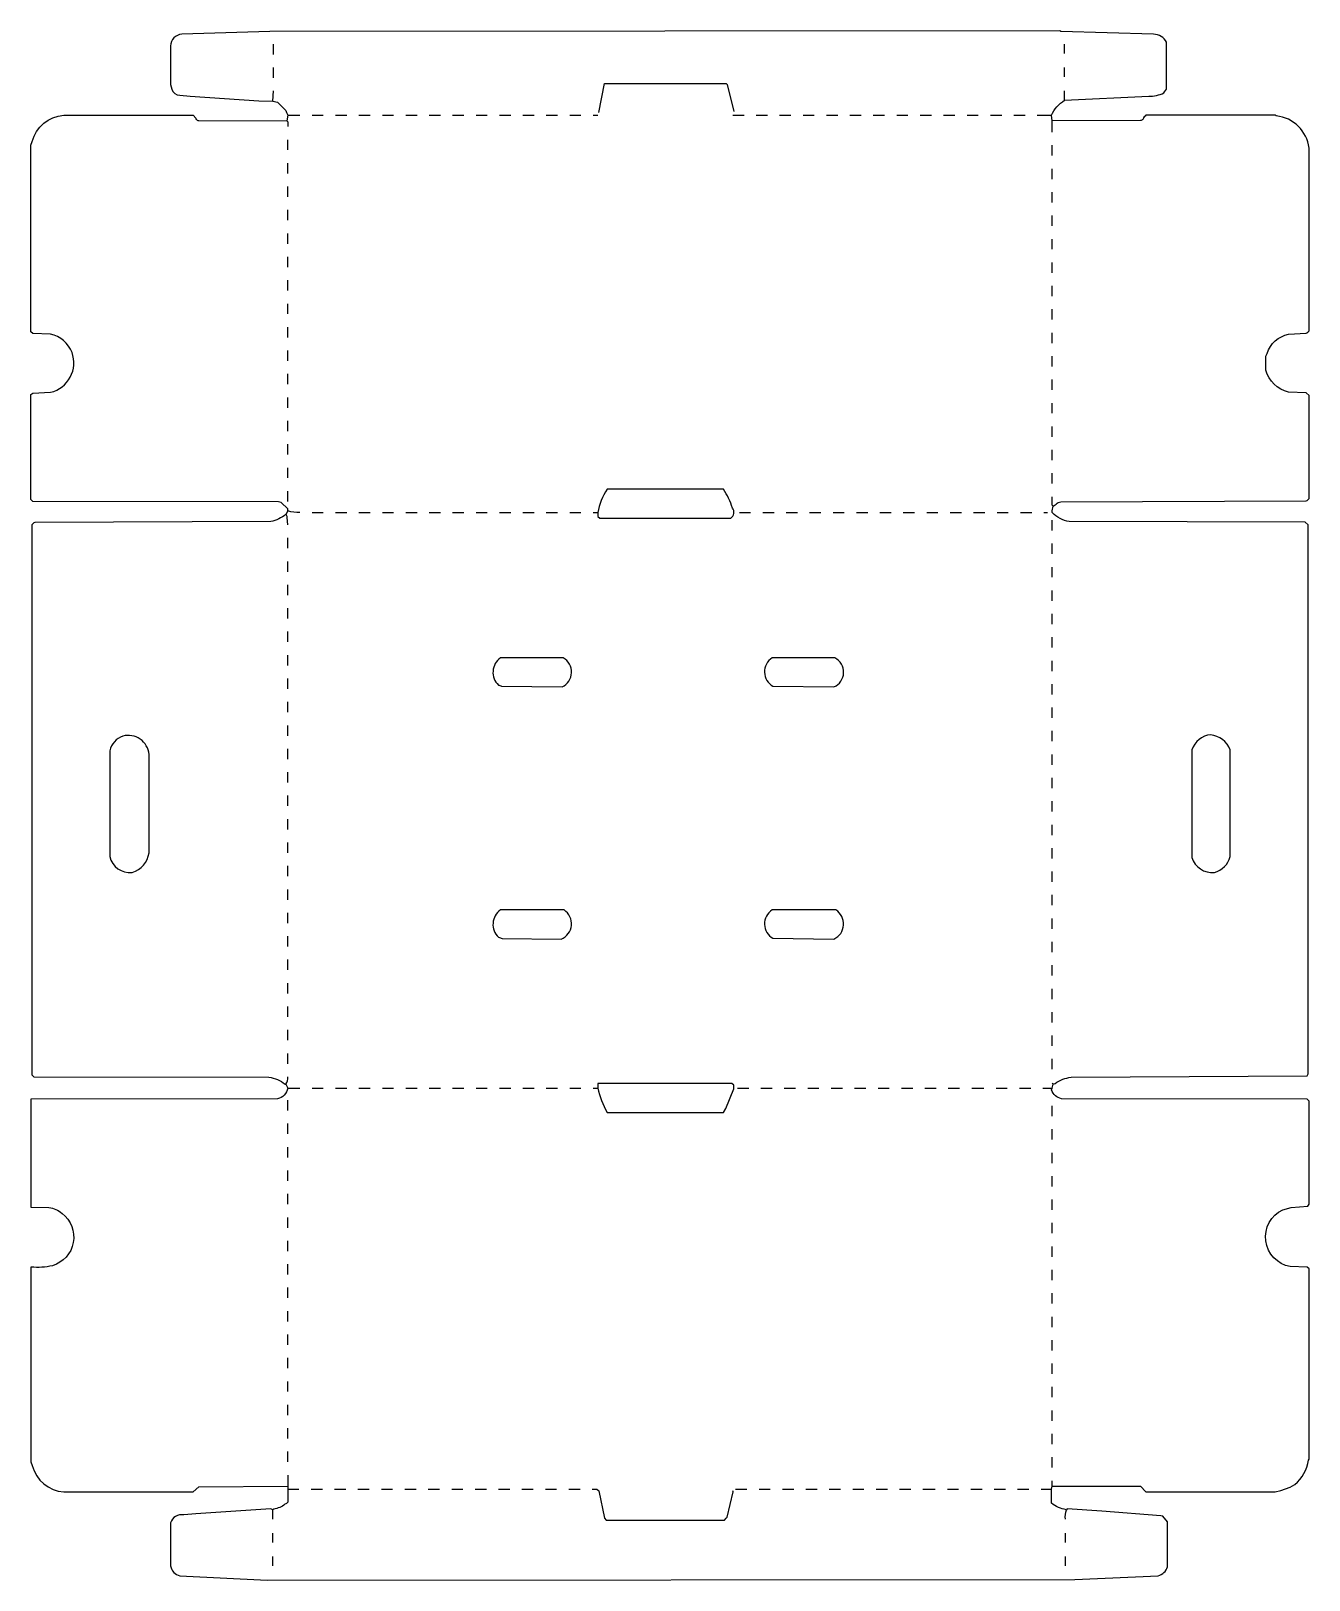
# Model space of a CAD drawing. Extents: x 70 to 1434, y 86 to 1739.
import ezdxf

# ---------------------------------------------------------------- set-up
doc = ezdxf.new("R2010")
doc.units = 0
doc.layers.get('0').update_dxf_attribs({"linetype": 'CONTINUOUS'})

msp = doc.modelspace()

# ---------------------------------------------------------------- linework, layer by layer
at = {"color": 250, "linetype": 'CONTINUOUS'}
for points in [[(1160, 1631), (1160, 1643), (1159, 1649, -0.150294), (1173, 1665), (1262.970817, 1669.466926, 0.13024), (1279, 1673), (1279.8, 1674.1), (1282, 1677), (1282, 1727, 0.274936), (1267.986507, 1735.514264), (1169.015593, 1738.483368), (1168, 1739), (324.984407, 1738.483368), (231.015593, 1735.516632, 0.389365), (219, 1723), (219, 1682), (220.384615, 1677.076923, 0.362837), (229.037931, 1670.455172), (239.962069, 1669.544828), (313.029183, 1664.466926), (328, 1664), (333, 1663), (342, 1654), (342.8, 1651.9), (344, 1649), (343, 1643), (344, 1642), (344, 1637)], [(357, 1225, -0.098264), (344, 1227), (344, 1229), (337, 1236), (333.998106, 1236.501908), (72, 1237), (70, 1239), (70, 1351), (72.023691, 1352.526185), (90.976309, 1353.473815, 0.450043), (113.8, 1395.9, 0.250528), (90.976309, 1415.526185), (72, 1416), (70, 1418), (70, 1617), (71.352941, 1620.911765, -0.329072), (105, 1649), (243, 1649), (246, 1646), (246, 1645, 0.215037), (249.005207, 1643.494682), (343, 1643)], [(1161, 1232), (1164, 1234, -0.199426), (1169.001894, 1236.501908), (1430.998106, 1237.498092, 0.11369), (1434, 1240), (1434, 1350), (1431, 1353), (1412.023691, 1353.473815, -0.271692), (1388, 1377), (1388, 1392), (1389.3, 1394.9, -0.263576), (1412.023691, 1415.526185), (1430.976309, 1416.473815, 0.110847), (1434, 1419), (1434, 1614, 0.351163), (1399.067568, 1648.405405), (1398, 1649), (1260, 1649, 0.150174), (1257, 1645, -0.215037), (1253.994793, 1643.494682), (1160, 1643)], [(817, 1219, 0.419396), (818.647059, 1229.911765, 0.071909), (809, 1250), (685, 1250, 0.103141), (675, 1225), (675, 1221), (677, 1219), (817, 1219)], [(1161, 615), (1163, 616, -0.126423), (1180.001968, 622.501984), (1431.992064, 623.999937), (1432.3, 624.9), (1433, 626), (1433, 1212), (1430, 1215), (1178.001968, 1215.498016, -0.162462), (1160, 1225, -0.097115), (1161, 1232), (1160, 1233), (1160, 1242)], [(344, 1227), (342, 1223, -0.11235), (325.998032, 1215.498016), (74.001968, 1214.501984, 0.113682), (71, 1212), (71, 625), (73, 623), (323.998024, 622.501992, -0.12781), (341.18, 615.24), (342, 615), (344, 611, -0.324842), (332.998113, 599.498099), (70, 599), (70, 484), (89.076923, 483.384615, -0.155609), (103.18, 477.24, -0.61326), (92.923077, 421.384615, -0.081178), (70, 420), (70, 212), (71.352941, 208.088235, 0.318551), (105, 180), (243, 180), (249.005154, 185.505262), (344, 186)], [(344, 1212), (343.560976, 1219.95122, 0.129758), (342, 1223)], [(637, 1039, 0.606241), (638, 1070), (571, 1070, 0.475286), (569, 1041), (569.846154, 1040.769231), (572.028934, 1039.969286), (637, 1039)], [(927, 1039, 0.632669), (928, 1070), (861, 1070, 0.567773), (861.9, 1039.8), (927, 1039)], [(178, 841, 0.296919), (196, 862), (196, 967, 0.464942), (168.067568, 986.594595, 0.247233), (154, 971), (154, 858, 0.372), (178, 841)], [(1333, 841, 0.261631), (1350, 858), (1350, 972, 0.273366), (1329, 988, 0.296772), (1309, 972), (1309, 857, 0.354506), (1333, 841)], [(636, 770, 0.596363), (639, 801), (571, 801, 0.475286), (569, 772), (569.9, 771.8), (573.007689, 770.492067), (636, 770)], [(927, 770, 0.594935), (929, 801), (861, 801, 0.570784), (861.9, 770.8), (927, 770)], [(342, 615, 0.217143), (344, 623)], [(809, 585), (811.7, 589.1), (820, 610), (820, 614), (818, 616), (675, 616), (675, 611, 0.079006), (685, 585), (809, 585)], [(1160, 186), (1254, 186), (1260, 180), (1398, 180), (1403.932432, 181.405405), (1413.9, 185.2), (1419, 188, 0.186139), (1433.384615, 213.923077), (1434, 215), (1434, 418), (1432, 420), (1414.024862, 420.472376, -0.728657), (1405.9, 481.2), (1415.024862, 483.527624), (1432.890244, 484.987805), (1434, 487), (1434, 597), (1432, 599), (1170.001894, 599.498092, -0.253353), (1159, 609), (1160, 611), (1161, 615), (1160, 616)], [(344, 198), (344, 186), (344, 183), (344, 169, -0.140977), (341.1, 166.8, -0.125986), (329.088235, 161.647059), (328, 161), (326, 162), (245.967005, 156.461929), (233.032995, 155.538071, 0.377039), (219, 147), (219, 101, 0.308486), (229.029183, 90.466926), (322, 86), (1184.019931, 86.521664), (1272.970817, 90.466926, 0.257416), (1283, 100), (1283, 148), (1278, 154), (1275.94, 154.58), (1212.969027, 159.535398), (1176, 162), (1175, 161, -0.117572), (1159, 168), (1159, 183), (1160, 186), (1160, 192)], [(1174, 151, -0.088179), (1175, 161)]]:
    msp.add_lwpolyline(points, format="xyb", dxfattribs=at)
at = {"color": 251, "linetype": 'CONTINUOUS'}
for points in [[(329, 1714), (329, 1725)], [(329, 1689), (329, 1700)], [(328, 1664), (329, 1675)], [(669, 183), (674, 183), (676, 181), (682, 152), (684, 150), (810, 150), (812, 152), (813, 153), (819.5, 180), (819, 181)]]:
    msp.add_lwpolyline(points, dxfattribs=at)
at = {"color": 250, "linetype": 'CONTINUOUS'}
for points in [[(1173, 1715), (1173, 1725)], [(1173, 1690), (1173, 1700)], [(676, 1652), (682, 1683), (812, 1683), (813, 1682), (820, 1653)], [(1173, 1665), (1173, 1675)], [(344, 1649), (357, 1649)], [(370, 1649), (382, 1649)], [(395, 1649), (407, 1649)], [(420, 1649), (432, 1649)], [(445, 1649), (457, 1649)], [(470, 1649), (482, 1649)], [(495, 1649), (507, 1649)], [(520, 1649), (532, 1649)], [(545, 1649), (557, 1649)], [(570, 1649), (582, 1649)], [(595, 1649), (607, 1649)], [(620, 1649), (632, 1649)], [(645, 1649), (657, 1649)], [(819, 1649), (831, 1649)], [(844, 1649), (856, 1649)], [(869, 1649), (881, 1649)], [(894, 1649), (906, 1649)], [(919, 1649), (931, 1649)], [(944, 1649), (956, 1649)], [(969, 1649), (981, 1649)], [(994, 1649), (1006, 1649)], [(1019, 1649), (1031, 1649)], [(1044, 1649), (1056, 1649)], [(1069, 1649), (1081, 1649)], [(1094, 1649), (1106, 1649)], [(1119, 1649), (1131, 1649)], [(1144, 1649), (1159, 1649)], [(344, 1612), (344, 1623)], [(1160, 1606), (1160, 1617)], [(344, 1587), (344, 1598)], [(1160, 1581), (1160, 1592)], [(344, 1562), (344, 1573)], [(1160, 1556), (1160, 1567)], [(344, 1537), (344, 1548)], [(1160, 1531), (1160, 1542)], [(344, 1512), (344, 1523)], [(1160, 1506), (1160, 1517)], [(344, 1487), (344, 1498)], [(1160, 1481), (1160, 1492)], [(344, 1462), (344, 1473)], [(1160, 1456), (1160, 1467)], [(344, 1437), (344, 1448)], [(1160, 1431), (1160, 1442)], [(344, 1412), (344, 1423)], [(1160, 1406), (1160, 1417)], [(344, 1387), (344, 1398)], [(1160, 1381), (1160, 1392)], [(344, 1362), (344, 1373)], [(1160, 1356), (1160, 1367)], [(344, 1337), (344, 1348)], [(1160, 1331), (1160, 1342)], [(344, 1312), (344, 1323)], [(1160, 1306), (1160, 1317)], [(344, 1287), (344, 1298)], [(1160, 1281), (1160, 1292)], [(344, 1262), (344, 1273)], [(1160, 1256), (1160, 1267)], [(344, 1237), (344, 1248)], [(370, 1225), (382, 1225)], [(395, 1225), (407, 1225)], [(420, 1225), (432, 1225)], [(445, 1225), (457, 1225)], [(470, 1225), (482, 1225)], [(495, 1225), (507, 1225)], [(520, 1225), (532, 1225)], [(545, 1225), (557, 1225)], [(570, 1225), (582, 1225)], [(595, 1225), (607, 1225)], [(620, 1225), (632, 1225)], [(645, 1225), (657, 1225)], [(826, 1225), (838, 1225)], [(851, 1225), (863, 1225)], [(876, 1225), (888, 1225)], [(901, 1225), (913, 1225)], [(926, 1225), (938, 1225)], [(951, 1225), (963, 1225)], [(976, 1225), (988, 1225)], [(1001, 1225), (1013, 1225)], [(1026, 1225), (1038, 1225)], [(1051, 1225), (1063, 1225)], [(1076, 1225), (1088, 1225)], [(1101, 1225), (1113, 1225)], [(1126, 1225), (1138, 1225)], [(1151, 1225), (1155, 1225)], [(1160, 1206), (1160, 1217)], [(344, 1187), (344, 1198)], [(1160, 1181), (1160, 1192)], [(344, 1162), (344, 1173)], [(1160, 1156), (1160, 1167)], [(344, 1137), (344, 1148)], [(1160, 1131), (1160, 1142)], [(344, 1112), (344, 1123)], [(1160, 1106), (1160, 1117)], [(344, 1087), (344, 1098)], [(1160, 1081), (1160, 1092)], [(344, 1062), (344, 1073)], [(1160, 1056), (1160, 1067)], [(344, 1037), (344, 1048)], [(1160, 1031), (1160, 1042)], [(344, 1012), (344, 1023)], [(1160, 1006), (1160, 1017)], [(344, 987), (344, 998)], [(1160, 981), (1160, 992)], [(344, 962), (344, 973)], [(1160, 956), (1160, 967)], [(344, 937), (344, 948)], [(1160, 931), (1160, 942)], [(344, 912), (344, 923)], [(1160, 906), (1160, 917)], [(344, 887), (344, 898)], [(1160, 881), (1160, 892)], [(344, 862), (344, 873)], [(1160, 856), (1160, 867)], [(344, 837), (344, 848)], [(1160, 831), (1160, 842)], [(344, 812), (344, 823)], [(1160, 806), (1160, 817)], [(344, 787), (344, 798)], [(1160, 781), (1160, 792)], [(344, 762), (344, 773)], [(1160, 756), (1160, 767)], [(344, 737), (344, 748)], [(1160, 731), (1160, 742)], [(344, 712), (344, 723)], [(1160, 706), (1160, 717)], [(344, 687), (344, 698)], [(1160, 681), (1160, 692)], [(344, 662), (344, 673)], [(1160, 656), (1160, 667)], [(344, 637), (344, 648)], [(1160, 631), (1160, 642)], [(344, 611), (357, 611)], [(344, 587), (344, 598)], [(370, 611), (382, 611)], [(395, 611), (407, 611)], [(420, 611), (432, 611)], [(445, 611), (457, 611)], [(470, 611), (482, 611)], [(495, 611), (507, 611)], [(520, 611), (532, 611)], [(545, 611), (557, 611)], [(570, 611), (582, 611)], [(595, 611), (607, 611)], [(620, 611), (632, 611)], [(645, 611), (657, 611)], [(670, 611), (675, 611)], [(824, 611), (836, 611)], [(849, 611), (861, 611)], [(874, 611), (886, 611)], [(899, 611), (911, 611)], [(924, 611), (936, 611)], [(949, 611), (961, 611)], [(974, 611), (986, 611)], [(999, 611), (1011, 611)], [(1024, 611), (1036, 611)], [(1049, 611), (1061, 611)], [(1074, 611), (1087, 611)], [(1100, 611), (1112, 611)], [(1125, 611), (1137, 611)], [(1150, 611), (1160, 611)], [(1160, 581), (1160, 592)], [(344, 562), (344, 573)], [(1160, 556), (1160, 567)], [(344, 537), (344, 548)], [(1160, 531), (1160, 542)], [(344, 512), (344, 523)], [(1160, 506), (1160, 517)], [(344, 487), (344, 498)], [(1160, 481), (1160, 492)], [(344, 462), (344, 473)], [(1160, 456), (1160, 467)], [(344, 437), (344, 448)], [(1160, 431), (1160, 442)], [(344, 412), (344, 423)], [(1160, 406), (1160, 417)], [(344, 387), (344, 398)], [(1160, 381), (1160, 392)], [(344, 362), (344, 373)], [(1160, 356), (1160, 367)], [(344, 337), (344, 348)], [(1160, 331), (1160, 342)], [(344, 312), (344, 323)], [(1160, 306), (1160, 317)], [(344, 287), (344, 298)], [(1160, 281), (1160, 292)], [(344, 262), (344, 273)], [(1160, 256), (1160, 267)], [(344, 237), (344, 248)], [(1160, 231), (1160, 242)], [(344, 212), (344, 223)], [(1160, 206), (1160, 217)], [(344, 183), (356, 183)], [(369, 183), (381, 183)], [(394, 183), (406, 183)], [(419, 183), (431, 183)], [(444, 183), (456, 183)], [(469, 183), (481, 183)], [(494, 183), (506, 183)], [(519, 183), (531, 183)], [(544, 183), (556, 183)], [(569, 183), (581, 183)], [(594, 183), (606, 183)], [(619, 183), (631, 183)], [(644, 183), (656, 183)], [(822, 183), (834, 183)], [(847, 183), (859, 183)], [(872, 183), (884, 183)], [(897, 183), (909, 183)], [(922, 183), (934, 183)], [(947, 183), (959, 183)], [(972, 183), (984, 183)], [(997, 183), (1009, 183)], [(1022, 183), (1035, 183)], [(1048, 183), (1060, 183)], [(1073, 183), (1085, 183)], [(1098, 183), (1110, 183)], [(1123, 183), (1135, 183)], [(1148, 183), (1159, 183)], [(328, 151), (328, 161)], [(328, 126), (328, 136)], [(1174, 126), (1174, 136)], [(328, 101), (328, 111)], [(1174, 101), (1174, 111)]]:
    msp.add_lwpolyline(points, dxfattribs=at)
at = {"color": 27, "linetype": 'CONTINUOUS'}
for points in [[(670, 1649), (675, 1649)], [(670, 1225), (675, 1225)]]:
    msp.add_lwpolyline(points, dxfattribs=at)

doc.saveas('drawing.dxf')
